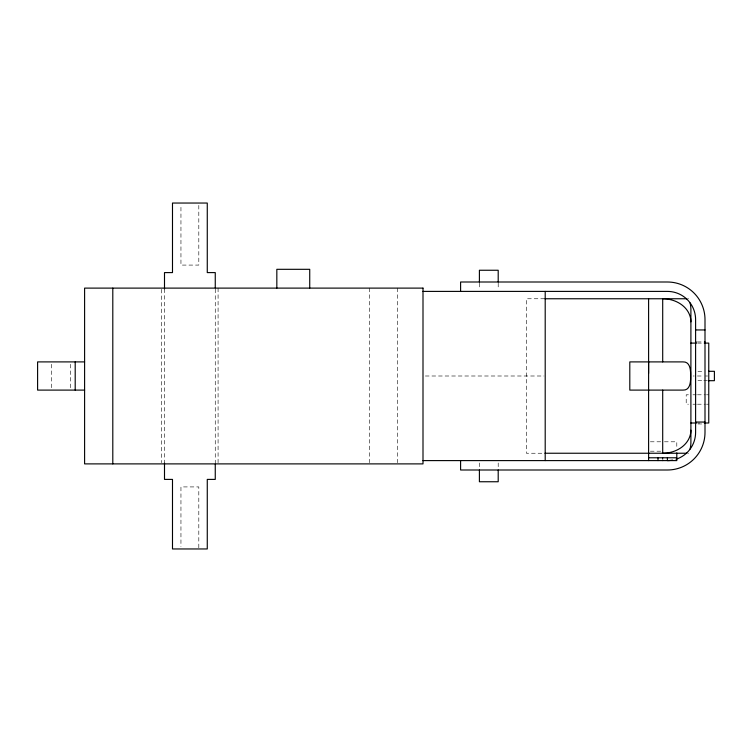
<?xml version="1.0" encoding="UTF-8"?>
<svg xmlns="http://www.w3.org/2000/svg" width="752" height="752" viewBox="0 0 752 752"><rect width="100%" height="100%" fill="white"/><g stroke="black" fill="none" stroke-linecap="round" stroke-linejoin="round"><path stroke-width="0.56" stroke-dasharray="3.76 2.82" d="M544.504 298.76L526.4 298.76L526.4 453.24L544.504 453.24M688.061 298.76L688.588 298.76M697.367 341.944L703.233 341.944M697.593 343.1L703.176 343.1M697.95 371.3L702.65 371.3M425.35 376L544.025 376M693.137 376L694.246 376M697.367 376L703.233 376M705.414 376L707.641 376M697.95 380.7L702.65 380.7M703.825 380.7L707.35 380.7M688.456 394.8L686.2 394.8L686.2 404.2L688.456 404.2M692.968 394.8L696.352 394.8M697.48 394.8L705.376 394.8M706.504 394.8L708.76 394.8M692.968 404.2L696.352 404.2M697.48 404.2L705.376 404.2M706.504 404.2L708.76 404.2M697.593 423L699.83 423M697.95 423.959L702.65 423.959M650.367 441.8L662.7 441.8M664.467 441.8L676.8 441.8L676.8 447.675M650.367 451.2L662.7 451.2M688.061 453.24L688.616 453.24M498.2 283.175L498.2 289.05M498.2 462.95L498.2 468.825M479.4 283.175L479.4 289.05M479.4 462.95L479.4 468.825M397.62 288.11L397.62 462.715M369.42 288.11L369.42 462.715M218.08 288.11L218.08 462.715M215.26 289.05L215.26 462.95M198.81 205.381L198.81 265.08L180.95 265.08L180.95 205.381M198.81 547.785L198.81 486.92L180.95 486.92L180.95 546.619M164.5 288.956L164.5 463.044M161.68 289.285L161.68 462.715M70.5 364.25L70.5 390.1M51.7 364.25L51.7 388.925"/><path stroke-width="1.13" d="M648.6 453.24L648.6 361.956M423 291.4L667.4 291.4A28.2 28.2 0 0 1 695.6 319.6L695.6 432.4A28.2 28.2 0 0 1 676.039 459.246M544.946 298.76L686.914 298.76M695.6 329.949L705 329.949M695.6 341.944L696.183 341.944M704.417 341.944L705 341.944M690.9 343.1L696.484 343.1M704.295 343.1L708.76 343.1L708.76 423L704.295 423M84.6 361.9L37.6 361.9L37.6 390.1L84.6 390.1M708.525 371.3L714.4 371.3L714.4 380.691L708.525 380.7M695.6 422.051L705 422.051M690.9 423L696.484 423M544.946 453.24L686.914 453.24M648.6 457.78L676.8 457.78M423 460.6L676.8 460.6L676.8 452.911M667.4 457.78L667.4 460.6A28.2 28.2 0 0 0 672.532 460.13M662.7 361.9L662.7 298.76A28.2 23.077 0 0 1 690.9 321.828M662.7 390.1L662.7 453.24A28.2 23.077 0 0 0 690.9 430.172M662.7 457.78L662.7 458.306M662.7 459.895L662.7 460.6M658 457.78L658 460.6M648.6 298.76L648.6 373.434M648.6 453.014L648.6 460.6M545.2 291.4L545.2 460.6M498.2 282L498.2 270.25L479.4 270.25L479.4 282M498.2 470L498.2 481.75L479.4 481.75L479.4 470M460.6 291.4L460.6 282L667.4 282A37.6 37.6 0 0 1 705 319.6L705 432.4A37.6 37.6 0 0 1 667.4 470L460.6 470L460.6 460.6M309.73 288.11L309.73 269.31L276.83 269.31L276.83 288.11M215.26 287.875L215.26 272.6L207.27 272.6L207.27 203.04L172.49 203.04L172.49 272.6L164.5 272.6L164.5 288.956M215.26 464.125L215.26 479.4L207.27 479.4L207.27 548.96L172.49 548.96L172.49 479.4L164.5 479.4L164.5 463.044M112.8 288.11L112.8 463.89M75.2 361.9L75.2 390.1M690.054 449.066A28.2 28.2 0 0 0 690.9 442.214L690.9 309.786A28.2 28.2 0 0 0 690.054 302.934M690.58 376C690.768 381.32 690.402 390.467 683.023 390.1L629.8 390.1L629.8 361.9L683.023 361.9C690.402 361.533 690.768 370.68 690.58 376M423 288.11L84.6 288.11L84.6 463.89L423 463.89L423 288.11"/></g></svg>
